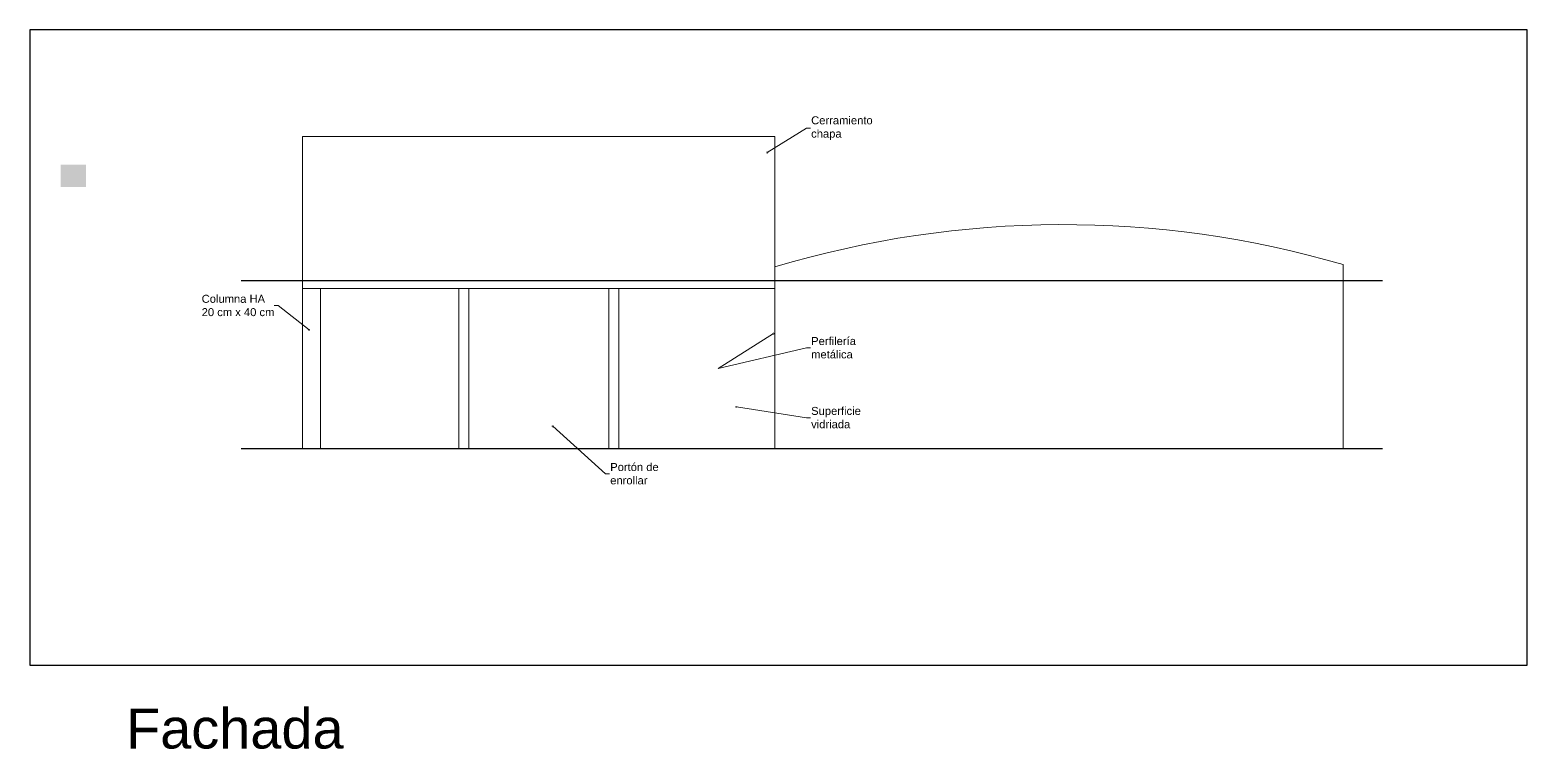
# Model space of a CAD drawing. Header units: millimetres. Extents: x 265 to 899, y -203 to 32.
# Drawn here: x 745.4 to 782.81, y -177.9 to -159.91 of the extents above; entities that cross this region are included whole.
import ezdxf
from ezdxf import colors
from ezdxf.entities.mleader import LeaderData, LeaderLine
from ezdxf.math import Vec2, Vec3

# ---------------------------------------------------------------- set-up
doc = ezdxf.new("R2010")
doc.units = ezdxf.units.MM
doc.header["$LTSCALE"] = 0.1
doc.header["$MEASUREMENT"] = 0
doc.linetypes.add('CONTINUA', pattern=[200, 100, 100])
for name, color, linetype, lineweight in [('00_ARQ_HORMIGON', 2, 'CONTINUA', 20), ('00_ARQ_VISTA ADELANTE', 1, 'CONTINUA', 30), ('00_ARQ_VISTA ATRAS', 5, 'CONTINUA', 20), ('00_EST_TEXTO', 6, 'Continuous', 9)]:
    doc.layers.add(name, color=color, linetype=linetype, lineweight=lineweight)
doc.layers.add('00_EST_EXISTENTE', color=8, linetype='Continuous', lineweight=20, transparency=0.5)
doc.layers.add('00_EST_NoImprimir', color=1, linetype='Continuous', plot=False)
doc.styles.add('Arial1_50', font='arial.ttf', dxfattribs={"height": 0.05})
doc.styles.add('Arial20', font='arial.ttf', dxfattribs={"height": 0.2})

# ---------------------------------------------------------------- blocks, each defined once
blk = doc.blocks.new('_DotSmall')
at = {"color": 0, "linetype": 'ByBlock', "const_width": 0.5}
blk.add_lwpolyline([(-0.0625, 0, 1), (0.0625, 0, 1)], format="xyb", close=True, dxfattribs=at)

msp = doc.modelspace()

# ---------------------------------------------------------------- hatches: boundary and pattern name
at = {"layer": '00_ARQ_HORMIGON', "true_color": 0x9b9897, "transparency": 33554508}
h = msp.add_hatch(color=253, dxfattribs=at)
h.dxf.hatch_style = 1
h.paths.add_polyline_path([(746.802, -163.286), (746.171, -163.286), (746.171, -163.842), (746.802, -163.842)])

# ---------------------------------------------------------------- linework, layer by layer
at = {"layer": '00_ARQ_VISTA ADELANTE'}
for p, q in [((750.682, -166.183), (779.195, -166.183)), ((750.682, -170.383), (779.195, -170.383))]:
    msp.add_line(p, q, dxfattribs=at)
at = {"layer": '00_ARQ_VISTA ATRAS'}
for p, q in [((752.216, -162.583), (764.016, -162.583)), ((752.216, -170.383), (752.216, -162.583)), ((764.016, -170.383), (764.016, -162.583)), ((764.016, -166.383), (752.216, -166.383)), ((752.666, -166.383), (752.666, -170.383)), ((756.116, -166.383), (760.116, -166.383)), ((756.116, -166.383), (756.116, -170.383)), ((756.366, -166.383), (756.366, -170.383)), ((759.866, -166.383), (759.866, -170.383)), ((760.116, -166.383), (760.116, -170.383))]:
    msp.add_line(p, q, dxfattribs=at)
at = {"layer": '00_EST_EXISTENTE'}
msp.add_line((778.216, -170.383), (778.216, -165.783), dxfattribs=at)
msp.add_arc((771.216, -189.783), 25, 73.7398, 106.7383, dxfattribs=at)
at = {"layer": '00_EST_NoImprimir'}
msp.add_lwpolyline([(745.404, -175.802), (782.809, -175.802), (782.809, -159.915), (745.404, -159.915)], close=True, dxfattribs=at)

# ---------------------------------------------------------------- texts
at = {"layer": '00_EST_TEXTO', "insert": (747.805, -176.882), "char_height": 1, "attachment_point": 1, "style": 'Arial1_50'}
msp.add_mtext_dynamic_manual_height_columns('Fachada', width=15.00094, gutter_width=0.25, heights=[0], dxfattribs=at)

# ---------------------------------------------------------------- leaders
at = {"layer": '00_EST_TEXTO'}
ml = msp.add_multileader_mtext('Standard', dxfattribs=at)
ml.set_content('Cerramiento\\Pchapa', color=2, style='Arial20')
ml.set_leader_properties(color=256, linetype='ByLayer', lineweight=-1)
ml.set_arrow_properties(name='DOTSMALL')
ml.build(insert=Vec2(0, 0))
ml.multileader.update_dxf_attribs({"text_left_attachment_type": 2, "text_right_attachment_type": 2, "dogleg_length": 0.1, "arrow_head_size": 0.08})
ctx = ml.context
ctx.base_point, ctx.char_height, ctx.arrow_head_size, ctx.landing_gap_size, ctx.plane_origin = Vec3(764.902, -162.372), 0.2, 0.08, 0.02, Vec3(763.825, -162.98)
ctx.left_attachment, ctx.right_attachment = 2, 2
notes = []
notes.append((ctx, [(0, (1, 1, 0), (764.802, -162.372), (1, 0), 0.1, [(0, [(763.825, -162.98)], 0, [])])]))
ctx.mtext.insert, ctx.mtext.flow_direction = Vec3(764.922, -162.075), 5
ml = msp.add_multileader_mtext('Standard', dxfattribs=at)
ml.set_content('Columna HA\\P20 cm x 40 cm', color=2, style='Arial20')
ml.set_leader_properties(color=256, linetype='ByLayer', lineweight=-1)
ml.set_arrow_properties(name='DOTSMALL')
ml.build(insert=Vec2(0, 0))
ml.multileader.update_dxf_attribs({"text_left_attachment_type": 2, "text_right_attachment_type": 2, "dogleg_length": 0.1, "arrow_head_size": 0.08})
ctx = ml.context
ctx.base_point, ctx.char_height, ctx.arrow_head_size, ctx.landing_gap_size, ctx.plane_origin = Vec3(749.675, -166.809), 0.2, 0.08, 0.02, Vec3(752.377, -167.417)
ctx.left_attachment, ctx.right_attachment = 2, 2
notes.append((ctx, [(1, (1, 1, 0), (751.605, -166.809), (-1, 0), 0.1, [(0, [(752.377, -167.417)], 0, [])])]))
ctx.mtext.insert, ctx.mtext.flow_direction = Vec3(749.695, -166.538), 5
ml = msp.add_multileader_mtext('Standard', dxfattribs=at)
ml.set_content('Perfilería\\Pmetálica', color=2, style='Arial20')
ml.set_leader_properties(color=256, linetype='ByLayer', lineweight=-1)
ml.set_arrow_properties(name='DOTSMALL')
ml.build(insert=Vec2(0, 0))
ml.multileader.update_dxf_attribs({"text_left_attachment_type": 2, "text_right_attachment_type": 2, "dogleg_length": 0.1, "arrow_head_size": 0.08})
ctx = ml.context
ctx.base_point, ctx.char_height, ctx.arrow_head_size, ctx.landing_gap_size, ctx.plane_origin = Vec3(764.902, -167.864), 0.2, 0.08, 0.02, Vec3(763.825, -168.473)
ctx.left_attachment, ctx.right_attachment = 2, 2
notes.append((ctx, [(0, (1, 1, 0), (764.802, -167.864), (1, 0), 0.1, [(1, [(763.982, -167.508), (762.599, -168.38)], 0, [])])]))
ctx.mtext.insert, ctx.mtext.flow_direction = Vec3(764.922, -167.594), 5
ml = msp.add_multileader_mtext('Standard', dxfattribs=at)
ml.set_content('Superficie\\Pvidriada', color=2, style='Arial20')
ml.set_leader_properties(color=256, linetype='ByLayer', lineweight=-1)
ml.set_arrow_properties(name='DOTSMALL')
ml.build(insert=Vec2(0, 0))
ml.multileader.update_dxf_attribs({"text_left_attachment_type": 2, "text_right_attachment_type": 2, "dogleg_length": 0.1, "arrow_head_size": 0.08})
ctx = ml.context
ctx.base_point, ctx.char_height, ctx.arrow_head_size, ctx.landing_gap_size, ctx.plane_origin = Vec3(764.902, -169.611), 0.2, 0.08, 0.02, Vec3(763.825, -170.219)
ctx.left_attachment, ctx.right_attachment = 2, 2
notes.append((ctx, [(0, (1, 1, 0), (764.802, -169.611), (1, 0), 0.1, [(0, [(763.054, -169.339)], 0, [])])]))
ctx.mtext.insert, ctx.mtext.flow_direction = Vec3(764.922, -169.341), 5
ml = msp.add_multileader_mtext('Standard', dxfattribs=at)
ml.set_content('Portón de\\Penrollar', color=2, style='Arial20')
ml.set_leader_properties(color=256, linetype='ByLayer', lineweight=-1)
ml.set_arrow_properties(name='DOTSMALL')
ml.build(insert=Vec2(0, 0))
ml.multileader.update_dxf_attribs({"text_left_attachment_type": 2, "text_right_attachment_type": 2, "dogleg_length": 0.1, "arrow_head_size": 0.08})
ctx = ml.context
ctx.base_point, ctx.char_height, ctx.arrow_head_size, ctx.landing_gap_size, ctx.plane_origin = Vec3(759.882, -171.013), 0.2, 0.08, 0.02, Vec3(758.805, -171.621)
ctx.left_attachment, ctx.right_attachment = 2, 2
notes.append((ctx, [(0, (1, 1, 0), (759.782, -171.013), (1, 0), 0.1, [(0, [(758.465, -169.824)], 0, [])])]))
ctx.mtext.insert, ctx.mtext.flow_direction = Vec3(759.902, -170.744), 5
for ctx, leaders in notes:
    for number, flags, end, landing, length, lines in leaders:
        leader = LeaderData()
        leader.index, (leader.has_last_leader_line, leader.has_dogleg_vector, leader.attachment_direction) = number, flags
        leader.last_leader_point, leader.dogleg_vector, leader.dogleg_length = Vec3(end), Vec3(landing), length
        for number, points, colour, breaks in lines:
            line = LeaderLine()
            line.index, line.vertices, line.color, line.breaks = number, Vec3.list(points), colors.encode_raw_color(colour), breaks
            leader.lines.append(line)
        ctx.leaders.append(leader)

doc.saveas('drawing.dxf')
